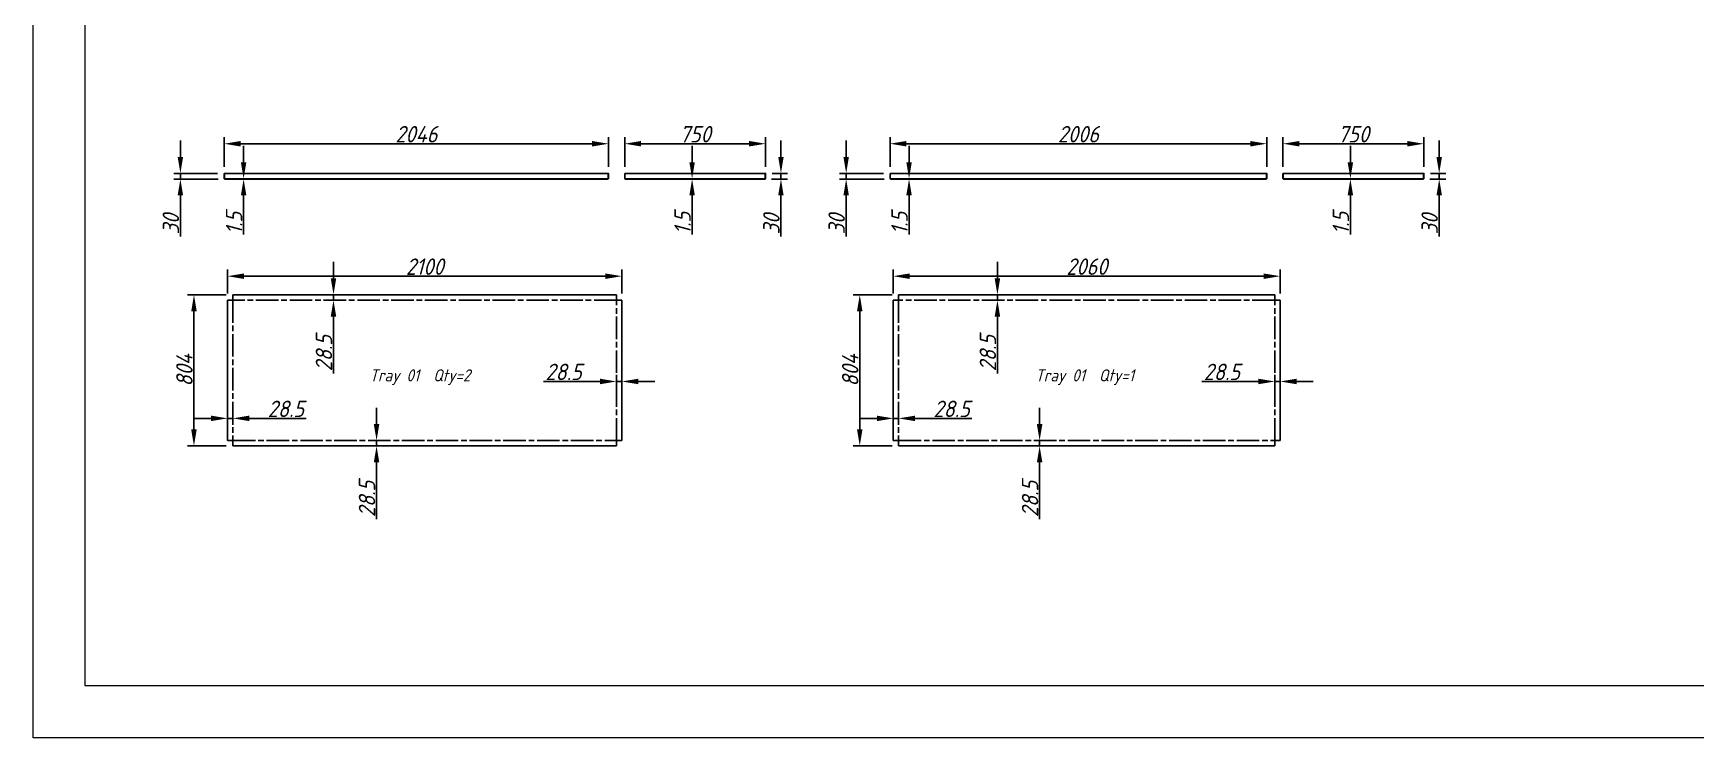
# Model space of a CAD drawing. Header units: millimetres. Extents: x 2225 to 18798, y -6307 to 4438.
# Drawn here: x 3527 to 12378, y -6307 to -2559 of the extents above; entities that cross this region are included whole.
import ezdxf

# ---------------------------------------------------------------- set-up
doc = ezdxf.new("R2010")
doc.units = ezdxf.units.MM
doc.header["$LTSCALE"] = 5
doc.linetypes.add('ACAD_ISO08W100', pattern=[36, 24, -3, 6, -3])
doc.linetypes.add('SLD-Solid', pattern=[0])
doc.styles.add('GENISO', font='geniso.shx', dxfattribs={"oblique": 15})
doc.dimstyles.new('Scale', dxfattribs={"dimscale": 35, "dimtxt": 2.5, "dimasz": 2.5, "dimexe": 1, "dimexo": 1, "dimgap": 0.2, "dimtad": 1, "dimdec": 0, "dimzin": 0, "dimtxsty": 'GENISO', "dimcen": 2.5, "dimclrd": 1, "dimclre": 1, "dimclrt": 256, "dimadec": 0, "dimazin": 0, "dimtfac": 1, "dimtdec": 0, "dimtmove": 0, "dimatfit": 3, "dimfxl": 1, "dimtzin": 0, "dimlwd": -1, "dimlwe": -1, "dimarcsym": 0})

# ---------------------------------------------------------------- blocks, each defined once
blk = doc.blocks.new('*D157')
at = {"color": 1, "transparency": 16777216}
for p, q in [((4544, -3270), (4544, -3112.2)), ((4631.5, -3147.2), (6502, -3147.2)), ((6589.5, -3270), (6589.5, -3112.2))]:
    blk.add_line(p, q, dxfattribs=at)
for points in [[(4631.5, -3132.6), (4631.5, -3161.8), (4544, -3147.2)], [(6502, -3132.6), (6502, -3161.8), (6589.5, -3147.2)]]:
    blk.add_solid(points, dxfattribs=at)
at = {"layer": 'Defpoints', "color": 0, "transparency": 16777216}
for p in [(6589.5, -3147.2), (4544, -3305), (6589.5, -3305)]:
    blk.add_point(p, dxfattribs=at)
at = {"transparency": 16777216, "insert": (5566.8, -3096.5), "char_height": 87.5, "attachment_point": 5, "style": 'GENISO'}
blk.add_mtext('2046', dxfattribs=at)
blk = doc.blocks.new('*D158')
at = {"color": 1, "transparency": 16777216}
for p, q in [((4310.6, -3217.5), (4310.6, -3130)), ((4509, -3305), (4275.6, -3305)), ((4512, -3335), (4275.6, -3335)), ((4310.6, -3305), (4310.6, -3335)), ((4310.6, -3422.5), (4310.6, -3640.2))]:
    blk.add_line(p, q, dxfattribs=at)
for points in [[(4296, -3217.5), (4325.2, -3217.5), (4310.6, -3305)], [(4296, -3422.5), (4325.2, -3422.5), (4310.6, -3335)]]:
    blk.add_solid(points, dxfattribs=at)
at = {"layer": 'Defpoints', "color": 0, "transparency": 16777216}
for p in [(4310.6, -3335), (4544, -3305), (4547, -3335)]:
    blk.add_point(p, dxfattribs=at)
at = {"transparency": 16777216, "insert": (4259.9, -3575.1), "char_height": 87.5, "attachment_point": 5, "rotation": 90, "style": 'GENISO'}
blk.add_mtext('30', dxfattribs=at)
blk = doc.blocks.new('*D159')
at = {"color": 1, "transparency": 16777216}
for p, q in [((4647.2, -3246), (4647.2, -3158.5)), ((4647.2, -3333.5), (4647.2, -3335)), ((4678.4, -3333.5), (4682.2, -3333.5)), ((4678.4, -3335), (4682.2, -3335)), ((4647.2, -3422.5), (4647.2, -3629.3))]:
    blk.add_line(p, q, dxfattribs=at)
for points in [[(4632.6, -3246), (4661.8, -3246), (4647.2, -3333.5)], [(4632.6, -3422.5), (4661.8, -3422.5), (4647.2, -3335)]]:
    blk.add_solid(points, dxfattribs=at)
at = {"layer": 'Defpoints', "color": 0, "transparency": 16777216}
for p in [(4643.4, -3333.5), (4643.4, -3335), (4647.2, -3335)]:
    blk.add_point(p, dxfattribs=at)
at = {"transparency": 16777216, "insert": (4596.5, -3569.6), "char_height": 87.5, "attachment_point": 5, "rotation": 90, "style": 'GENISO'}
blk.add_mtext('1.5', dxfattribs=at)
blk = doc.blocks.new('*D160')
at = {"color": 1, "transparency": 16777216}
for p, q in [((6676, -3270), (6676, -3112.2)), ((6763.5, -3147.2), (7338.5, -3147.2)), ((7426, -3270), (7426, -3112.2))]:
    blk.add_line(p, q, dxfattribs=at)
for points in [[(6763.5, -3132.6), (6763.5, -3161.8), (6676, -3147.2)], [(7338.5, -3132.6), (7338.5, -3161.8), (7426, -3147.2)]]:
    blk.add_solid(points, dxfattribs=at)
at = {"layer": 'Defpoints', "color": 0, "transparency": 16777216}
for p in [(7426, -3147.2), (6676, -3305), (7426, -3305)]:
    blk.add_point(p, dxfattribs=at)
at = {"transparency": 16777216, "insert": (7051, -3096.5), "char_height": 87.5, "attachment_point": 5, "style": 'GENISO'}
blk.add_mtext('750', dxfattribs=at)
blk = doc.blocks.new('*D161')
at = {"color": 1, "transparency": 16777216}
for p, q in [((7507.8, -3217.5), (7507.8, -3130)), ((7458, -3335), (7542.8, -3335)), ((7461, -3305), (7542.8, -3305)), ((7507.8, -3305), (7507.8, -3335)), ((7507.8, -3422.5), (7507.8, -3640.2))]:
    blk.add_line(p, q, dxfattribs=at)
for points in [[(7493.2, -3217.5), (7522.3, -3217.5), (7507.8, -3305)], [(7493.2, -3422.5), (7522.3, -3422.5), (7507.8, -3335)]]:
    blk.add_solid(points, dxfattribs=at)
at = {"layer": 'Defpoints', "color": 0, "transparency": 16777216}
for p in [(7423, -3335), (7426, -3305), (7507.8, -3335)]:
    blk.add_point(p, dxfattribs=at)
at = {"transparency": 16777216, "insert": (7457, -3575.1), "char_height": 87.5, "attachment_point": 5, "rotation": 90, "style": 'GENISO'}
blk.add_mtext('30', dxfattribs=at)
blk = doc.blocks.new('*D162')
at = {"color": 1, "transparency": 16777216}
for p, q in [((7034.9, -3246), (7034.9, -3158.5)), ((7035.6, -3333.5), (6999.9, -3333.5)), ((7035.6, -3335), (6999.9, -3335)), ((7034.9, -3333.5), (7034.9, -3335)), ((7034.9, -3422.5), (7034.9, -3629.3))]:
    blk.add_line(p, q, dxfattribs=at)
for points in [[(7020.3, -3246), (7049.4, -3246), (7034.9, -3333.5)], [(7020.3, -3422.5), (7049.4, -3422.5), (7034.9, -3335)]]:
    blk.add_solid(points, dxfattribs=at)
at = {"layer": 'Defpoints', "color": 0, "transparency": 16777216}
for p in [(7034.9, -3335), (7070.6, -3333.5), (7070.6, -3335)]:
    blk.add_point(p, dxfattribs=at)
at = {"transparency": 16777216, "insert": (6984.1, -3569.6), "char_height": 87.5, "attachment_point": 5, "rotation": 90, "style": 'GENISO'}
blk.add_mtext('1.5', dxfattribs=at)
blk = doc.blocks.new('*D163')
at = {"color": 1, "transparency": 16777216}
for p, q in [((4554.8, -3951), (4347.8, -3951)), ((4382.8, -4667.5), (4382.8, -4038.5)), ((4554.8, -4755), (4347.8, -4755))]:
    blk.add_line(p, q, dxfattribs=at)
for points in [[(4368.2, -4038.5), (4397.3, -4038.5), (4382.8, -3951)], [(4368.2, -4667.5), (4397.3, -4667.5), (4382.8, -4755)]]:
    blk.add_solid(points, dxfattribs=at)
at = {"layer": 'Defpoints', "color": 0, "transparency": 16777216}
for p in [(4382.8, -3951), (4589.8, -3951), (4589.8, -4755)]:
    blk.add_point(p, dxfattribs=at)
at = {"transparency": 16777216, "insert": (4332, -4353), "char_height": 87.5, "attachment_point": 5, "rotation": 90, "style": 'GENISO'}
blk.add_mtext('804', dxfattribs=at)
blk = doc.blocks.new('*D164')
at = {"color": 1, "transparency": 16777216}
for p, q in [((4561.3, -3944.5), (4561.3, -3816.9)), ((6573.8, -3851.9), (4648.8, -3851.9)), ((6661.3, -3944.5), (6661.3, -3816.9))]:
    blk.add_line(p, q, dxfattribs=at)
for points in [[(4648.8, -3837.3), (4648.8, -3866.5), (4561.3, -3851.9)], [(6573.8, -3837.3), (6573.8, -3866.5), (6661.3, -3851.9)]]:
    blk.add_solid(points, dxfattribs=at)
at = {"layer": 'Defpoints', "color": 0, "transparency": 16777216}
for p in [(4561.3, -3851.9), (4561.3, -3979.5), (6661.3, -3979.5)]:
    blk.add_point(p, dxfattribs=at)
at = {"transparency": 16777216, "insert": (5611.3, -3801.1), "char_height": 87.5, "attachment_point": 5, "style": 'GENISO'}
blk.add_mtext('2100', dxfattribs=at)
blk = doc.blocks.new('*D165')
at = {"color": 1, "transparency": 16777216}
for p, q in [((5125.7, -3863.5), (5125.7, -3776)), ((5125.7, -3951), (5125.7, -3979.5)), ((5129.5, -3951), (5160.7, -3951)), ((5129.5, -3979.5), (5160.7, -3979.5)), ((5125.7, -4067), (5125.7, -4369))]:
    blk.add_line(p, q, dxfattribs=at)
for points in [[(5111.1, -3863.5), (5140.3, -3863.5), (5125.7, -3951)], [(5111.1, -4067), (5140.3, -4067), (5125.7, -3979.5)]]:
    blk.add_solid(points, dxfattribs=at)
at = {"layer": 'Defpoints', "color": 0, "transparency": 16777216}
for p in [(5094.5, -3951), (5094.5, -3979.5), (5125.7, -3979.5)]:
    blk.add_point(p, dxfattribs=at)
at = {"transparency": 16777216, "insert": (5074.9, -4261.8), "char_height": 87.5, "attachment_point": 5, "rotation": 90, "style": 'GENISO'}
blk.add_mtext('28.5', dxfattribs=at)
blk = doc.blocks.new('*D166')
at = {"color": 1, "transparency": 16777216}
for p, q in [((5355, -4639), (5355, -4551.5)), ((5355, -4726.5), (5355, -4755)), ((5369.5, -4726.5), (5390, -4726.5)), ((5369.5, -4755), (5390, -4755)), ((5355, -4842.5), (5355, -5144.5))]:
    blk.add_line(p, q, dxfattribs=at)
for points in [[(5340.4, -4639), (5369.6, -4639), (5355, -4726.5)], [(5340.4, -4842.5), (5369.6, -4842.5), (5355, -4755)]]:
    blk.add_solid(points, dxfattribs=at)
at = {"layer": 'Defpoints', "color": 0, "transparency": 16777216}
for p in [(5334.5, -4726.5), (5334.5, -4755), (5355, -4755)]:
    blk.add_point(p, dxfattribs=at)
at = {"transparency": 16777216, "insert": (5304.2, -5037.3), "char_height": 87.5, "attachment_point": 5, "rotation": 90, "style": 'GENISO'}
blk.add_mtext('28.5', dxfattribs=at)
blk = doc.blocks.new('*D167')
at = {"color": 1, "transparency": 16777216}
for p, q in [((6545.3, -4412), (6243.4, -4412)), ((6632.8, -4423.9), (6632.8, -4377)), ((6661.3, -4412), (6632.8, -4412)), ((6661.3, -4423.9), (6661.3, -4377)), ((6748.8, -4412), (6836.3, -4412))]:
    blk.add_line(p, q, dxfattribs=at)
for points in [[(6545.3, -4397.4), (6545.3, -4426.6), (6632.8, -4412)], [(6748.8, -4397.4), (6748.8, -4426.6), (6661.3, -4412)]]:
    blk.add_solid(points, dxfattribs=at)
at = {"layer": 'Defpoints', "color": 0, "transparency": 16777216}
for p in [(6632.8, -4412), (6632.8, -4458.9), (6661.3, -4458.9)]:
    blk.add_point(p, dxfattribs=at)
at = {"transparency": 16777216, "insert": (6350.6, -4361.2), "char_height": 87.5, "attachment_point": 5, "style": 'GENISO'}
blk.add_mtext('28.5', dxfattribs=at)
blk = doc.blocks.new('*D168')
at = {"color": 1, "transparency": 16777216}
for p, q in [((4473.8, -4608.4), (4386.3, -4608.4)), ((4561.3, -4608.4), (4589.8, -4608.4)), ((4561.3, -4627.8), (4561.3, -4643.4)), ((4589.8, -4627.8), (4589.8, -4643.4)), ((4677.3, -4608.4), (4979.3, -4608.4))]:
    blk.add_line(p, q, dxfattribs=at)
for points in [[(4473.8, -4593.8), (4473.8, -4623), (4561.3, -4608.4)], [(4677.3, -4593.8), (4677.3, -4623), (4589.8, -4608.4)]]:
    blk.add_solid(points, dxfattribs=at)
at = {"layer": 'Defpoints', "color": 0, "transparency": 16777216}
for p in [(4561.3, -4592.8), (4589.8, -4592.8), (4589.8, -4608.4)]:
    blk.add_point(p, dxfattribs=at)
at = {"transparency": 16777216, "insert": (4872.1, -4557.7), "char_height": 87.5, "attachment_point": 5, "style": 'GENISO'}
blk.add_mtext('28.5', dxfattribs=at)
blk = doc.blocks.new('*D169')
at = {"color": 1, "transparency": 16777216}
for p, q in [((8088.7, -3270), (8088.7, -3112.2)), ((8176.2, -3147.2), (10006.7, -3147.2)), ((10094.2, -3270), (10094.2, -3112.2))]:
    blk.add_line(p, q, dxfattribs=at)
for points in [[(8176.2, -3132.6), (8176.2, -3161.8), (8088.7, -3147.2)], [(10006.7, -3132.6), (10006.7, -3161.8), (10094.2, -3147.2)]]:
    blk.add_solid(points, dxfattribs=at)
at = {"layer": 'Defpoints', "color": 0, "transparency": 16777216}
for p in [(10094.2, -3147.2), (8088.7, -3305), (10094.2, -3305)]:
    blk.add_point(p, dxfattribs=at)
at = {"transparency": 16777216, "insert": (9091.4, -3096.5), "char_height": 87.5, "attachment_point": 5, "style": 'GENISO'}
blk.add_mtext('2006', dxfattribs=at)
blk = doc.blocks.new('*D170')
at = {"color": 1, "transparency": 16777216}
for p, q in [((7855.2, -3217.5), (7855.2, -3130)), ((8053.7, -3305), (7820.2, -3305)), ((8056.7, -3335), (7820.2, -3335)), ((7855.2, -3305), (7855.2, -3335)), ((7855.2, -3422.5), (7855.2, -3640.2))]:
    blk.add_line(p, q, dxfattribs=at)
for points in [[(7840.6, -3217.5), (7869.8, -3217.5), (7855.2, -3305)], [(7840.6, -3422.5), (7869.8, -3422.5), (7855.2, -3335)]]:
    blk.add_solid(points, dxfattribs=at)
at = {"layer": 'Defpoints', "color": 0, "transparency": 16777216}
for p in [(7855.2, -3335), (8088.7, -3305), (8091.7, -3335)]:
    blk.add_point(p, dxfattribs=at)
at = {"transparency": 16777216, "insert": (7804.5, -3575.1), "char_height": 87.5, "attachment_point": 5, "rotation": 90, "style": 'GENISO'}
blk.add_mtext('30', dxfattribs=at)
blk = doc.blocks.new('*D171')
at = {"color": 1, "transparency": 16777216}
for p, q in [((8190, -3246), (8190, -3158.5)), ((8190, -3333.5), (8190, -3335)), ((8221.2, -3333.5), (8225, -3333.5)), ((8221.2, -3335), (8225, -3335)), ((8190, -3422.5), (8190, -3629.3))]:
    blk.add_line(p, q, dxfattribs=at)
for points in [[(8175.4, -3246), (8204.5, -3246), (8190, -3333.5)], [(8175.4, -3422.5), (8204.5, -3422.5), (8190, -3335)]]:
    blk.add_solid(points, dxfattribs=at)
at = {"layer": 'Defpoints', "color": 0, "transparency": 16777216}
for p in [(8186.2, -3333.5), (8186.2, -3335), (8190, -3335)]:
    blk.add_point(p, dxfattribs=at)
at = {"transparency": 16777216, "insert": (8139.2, -3569.6), "char_height": 87.5, "attachment_point": 5, "rotation": 90, "style": 'GENISO'}
blk.add_mtext('1.5', dxfattribs=at)
blk = doc.blocks.new('*D172')
at = {"color": 1, "transparency": 16777216}
for p, q in [((10180.6, -3270), (10180.6, -3112.2)), ((10268.1, -3147.2), (10843.1, -3147.2)), ((10930.6, -3270), (10930.6, -3112.2))]:
    blk.add_line(p, q, dxfattribs=at)
for points in [[(10268.1, -3132.6), (10268.1, -3161.8), (10180.6, -3147.2)], [(10843.1, -3132.6), (10843.1, -3161.8), (10930.6, -3147.2)]]:
    blk.add_solid(points, dxfattribs=at)
at = {"layer": 'Defpoints', "color": 0, "transparency": 16777216}
for p in [(10930.6, -3147.2), (10180.6, -3305), (10930.6, -3305)]:
    blk.add_point(p, dxfattribs=at)
at = {"transparency": 16777216, "insert": (10555.6, -3096.5), "char_height": 87.5, "attachment_point": 5, "style": 'GENISO'}
blk.add_mtext('750', dxfattribs=at)
blk = doc.blocks.new('*D173')
at = {"color": 1, "transparency": 16777216}
for p, q in [((11012.4, -3217.5), (11012.4, -3130)), ((10962.6, -3335), (11047.4, -3335)), ((10965.6, -3305), (11047.4, -3305)), ((11012.4, -3305), (11012.4, -3335)), ((11012.4, -3422.5), (11012.4, -3640.2))]:
    blk.add_line(p, q, dxfattribs=at)
for points in [[(10997.8, -3217.5), (11027, -3217.5), (11012.4, -3305)], [(10997.8, -3422.5), (11027, -3422.5), (11012.4, -3335)]]:
    blk.add_solid(points, dxfattribs=at)
at = {"layer": 'Defpoints', "color": 0, "transparency": 16777216}
for p in [(10927.6, -3335), (10930.6, -3305), (11012.4, -3335)]:
    blk.add_point(p, dxfattribs=at)
at = {"transparency": 16777216, "insert": (10961.6, -3575.1), "char_height": 87.5, "attachment_point": 5, "rotation": 90, "style": 'GENISO'}
blk.add_mtext('30', dxfattribs=at)
blk = doc.blocks.new('*D174')
at = {"color": 1, "transparency": 16777216}
for p, q in [((10539.5, -3246), (10539.5, -3158.5)), ((10540.2, -3333.5), (10504.5, -3333.5)), ((10540.2, -3335), (10504.5, -3335)), ((10539.5, -3333.5), (10539.5, -3335)), ((10539.5, -3422.5), (10539.5, -3629.3))]:
    blk.add_line(p, q, dxfattribs=at)
for points in [[(10524.9, -3246), (10554.1, -3246), (10539.5, -3333.5)], [(10524.9, -3422.5), (10554.1, -3422.5), (10539.5, -3335)]]:
    blk.add_solid(points, dxfattribs=at)
at = {"layer": 'Defpoints', "color": 0, "transparency": 16777216}
for p in [(10539.5, -3335), (10575.2, -3333.5), (10575.2, -3335)]:
    blk.add_point(p, dxfattribs=at)
at = {"transparency": 16777216, "insert": (10488.7, -3569.6), "char_height": 87.5, "attachment_point": 5, "rotation": 90, "style": 'GENISO'}
blk.add_mtext('1.5', dxfattribs=at)
blk = doc.blocks.new('*D175')
at = {"color": 1, "transparency": 16777216}
for p, q in [((8099.5, -3951), (7892.4, -3951)), ((7927.4, -4667.5), (7927.4, -4038.5)), ((8099.5, -4755), (7892.4, -4755))]:
    blk.add_line(p, q, dxfattribs=at)
for points in [[(7912.8, -4038.5), (7942, -4038.5), (7927.4, -3951)], [(7912.8, -4667.5), (7942, -4667.5), (7927.4, -4755)]]:
    blk.add_solid(points, dxfattribs=at)
at = {"layer": 'Defpoints', "color": 0, "transparency": 16777216}
for p in [(7927.4, -3951), (8134.5, -3951), (8134.5, -4755)]:
    blk.add_point(p, dxfattribs=at)
at = {"transparency": 16777216, "insert": (7876.6, -4353), "char_height": 87.5, "attachment_point": 5, "rotation": 90, "style": 'GENISO'}
blk.add_mtext('804', dxfattribs=at)
blk = doc.blocks.new('*D176')
at = {"color": 1, "transparency": 16777216}
for p, q in [((8106, -3944.5), (8106, -3816.9)), ((10078.5, -3851.9), (8193.5, -3851.9)), ((10166, -3944.5), (10166, -3816.9))]:
    blk.add_line(p, q, dxfattribs=at)
for points in [[(8193.5, -3837.3), (8193.5, -3866.5), (8106, -3851.9)], [(10078.5, -3837.3), (10078.5, -3866.5), (10166, -3851.9)]]:
    blk.add_solid(points, dxfattribs=at)
at = {"layer": 'Defpoints', "color": 0, "transparency": 16777216}
for p in [(8106, -3851.9), (8106, -3979.5), (10166, -3979.5)]:
    blk.add_point(p, dxfattribs=at)
at = {"transparency": 16777216, "insert": (9136, -3801.1), "char_height": 87.5, "attachment_point": 5, "style": 'GENISO'}
blk.add_mtext('2060', dxfattribs=at)
blk = doc.blocks.new('*D177')
at = {"color": 1, "transparency": 16777216}
for p, q in [((8660.4, -3863.5), (8660.4, -3776)), ((8660.4, -3951), (8660.4, -3979.5)), ((8664.2, -3951), (8695.4, -3951)), ((8664.2, -3979.5), (8695.4, -3979.5)), ((8660.4, -4067), (8660.4, -4369))]:
    blk.add_line(p, q, dxfattribs=at)
for points in [[(8645.8, -3863.5), (8675, -3863.5), (8660.4, -3951)], [(8645.8, -4067), (8675, -4067), (8660.4, -3979.5)]]:
    blk.add_solid(points, dxfattribs=at)
at = {"layer": 'Defpoints', "color": 0, "transparency": 16777216}
for p in [(8629.2, -3951), (8629.2, -3979.5), (8660.4, -3979.5)]:
    blk.add_point(p, dxfattribs=at)
at = {"transparency": 16777216, "insert": (8609.7, -4261.8), "char_height": 87.5, "attachment_point": 5, "rotation": 90, "style": 'GENISO'}
blk.add_mtext('28.5', dxfattribs=at)
blk = doc.blocks.new('*D178')
at = {"color": 1, "transparency": 16777216}
for p, q in [((8885, -4639), (8885, -4551.5)), ((8885, -4726.5), (8885, -4755)), ((8899.5, -4726.5), (8920, -4726.5)), ((8899.5, -4755), (8920, -4755)), ((8885, -4842.5), (8885, -5144.5))]:
    blk.add_line(p, q, dxfattribs=at)
for points in [[(8870.4, -4639), (8899.6, -4639), (8885, -4726.5)], [(8870.4, -4842.5), (8899.6, -4842.5), (8885, -4755)]]:
    blk.add_solid(points, dxfattribs=at)
at = {"layer": 'Defpoints', "color": 0, "transparency": 16777216}
for p in [(8864.5, -4726.5), (8864.5, -4755), (8885, -4755)]:
    blk.add_point(p, dxfattribs=at)
at = {"transparency": 16777216, "insert": (8834.3, -5037.3), "char_height": 87.5, "attachment_point": 5, "rotation": 90, "style": 'GENISO'}
blk.add_mtext('28.5', dxfattribs=at)
blk = doc.blocks.new('*D179')
at = {"color": 1, "transparency": 16777216}
for p, q in [((10050, -4412), (9748, -4412)), ((10137.5, -4423.9), (10137.5, -4377)), ((10166, -4412), (10137.5, -4412)), ((10166, -4423.9), (10166, -4377)), ((10253.5, -4412), (10341, -4412))]:
    blk.add_line(p, q, dxfattribs=at)
for points in [[(10050, -4397.4), (10050, -4426.6), (10137.5, -4412)], [(10253.5, -4397.4), (10253.5, -4426.6), (10166, -4412)]]:
    blk.add_solid(points, dxfattribs=at)
at = {"layer": 'Defpoints', "color": 0, "transparency": 16777216}
for p in [(10137.5, -4412), (10137.5, -4458.9), (10166, -4458.9)]:
    blk.add_point(p, dxfattribs=at)
at = {"transparency": 16777216, "insert": (9855.2, -4361.2), "char_height": 87.5, "attachment_point": 5, "style": 'GENISO'}
blk.add_mtext('28.5', dxfattribs=at)
blk = doc.blocks.new('*D180')
at = {"color": 1, "transparency": 16777216}
for p, q in [((8018.5, -4608.4), (7931, -4608.4)), ((8106, -4608.4), (8134.5, -4608.4)), ((8106, -4627.8), (8106, -4643.4)), ((8134.5, -4627.8), (8134.5, -4643.4)), ((8222, -4608.4), (8523.9, -4608.4))]:
    blk.add_line(p, q, dxfattribs=at)
for points in [[(8018.5, -4593.8), (8018.5, -4623), (8106, -4608.4)], [(8222, -4593.8), (8222, -4623), (8134.5, -4608.4)]]:
    blk.add_solid(points, dxfattribs=at)
at = {"layer": 'Defpoints', "color": 0, "transparency": 16777216}
for p in [(8106, -4592.8), (8134.5, -4592.8), (8134.5, -4608.4)]:
    blk.add_point(p, dxfattribs=at)
at = {"transparency": 16777216, "insert": (8416.7, -4557.7), "char_height": 87.5, "attachment_point": 5, "style": 'GENISO'}
blk.add_mtext('28.5', dxfattribs=at)

msp = doc.modelspace()

# ---------------------------------------------------------------- linework, layer by layer
for p, q in [((6589.5, -3305), (4544, -3305)), ((7426, -3305), (6676, -3305)), ((10094.2, -3305), (8088.7, -3305)), ((10930.6, -3305), (10180.6, -3305))]:
    msp.add_line(p, q)
at = {"color": 3}
for p, q in [((4589.8, -3979.5), (4561.3, -3979.5)), ((4589.8, -3979.5), (4589.8, -3951)), ((6632.8, -3979.5), (6632.8, -3951)), ((6632.8, -3979.5), (6661.3, -3979.5)), ((8134.5, -3979.5), (8106, -3979.5)), ((8134.5, -3979.5), (8134.5, -3951)), ((10137.5, -3979.5), (10137.5, -3951)), ((10137.5, -3979.5), (10166, -3979.5)), ((4589.8, -4726.5), (4561.3, -4726.5)), ((4589.8, -4726.5), (4589.8, -4755)), ((6632.8, -4726.5), (6632.8, -4755)), ((6632.8, -4726.5), (6661.3, -4726.5)), ((8134.5, -4726.5), (8106, -4726.5)), ((8134.5, -4726.5), (8134.5, -4755)), ((10137.5, -4726.5), (10137.5, -4755)), ((10137.5, -4726.5), (10166, -4726.5))]:
    msp.add_line(p, q, dxfattribs=at)
at = {"color": 7, "linetype": 'SLD-Solid', "lineweight": 0}
for points in [[(3527.2, 4437.6), (18798.5, 4437.6), (18798.5, -6307.5), (3527.2, -6307.5)], [(3803.2, 4161.7), (18522.5, 4161.7), (18522.5, -6031.5), (3803.2, -6031.5)]]:
    msp.add_lwpolyline(points, close=True, dxfattribs=at)
for points in [[(4544, -3305), (4544, -3332, 0.414214), (4547, -3335), (6586.5, -3335, 0.414214), (6589.5, -3332), (6589.5, -3305), (6588, -3305), (6588, -3332, -0.414214), (6586.5, -3333.5), (4547, -3333.5, -0.414214), (4545.5, -3332), (4545.5, -3305)], [(6676, -3305), (6676, -3332, 0.414214), (6679, -3335), (7423, -3335, 0.414214), (7426, -3332), (7426, -3305), (7424.5, -3305), (7424.5, -3332, -0.414214), (7423, -3333.5), (6679, -3333.5, -0.414214), (6677.5, -3332), (6677.5, -3305)], [(8088.7, -3305), (8088.7, -3332, 0.414214), (8091.7, -3335), (10091.2, -3335, 0.414214), (10094.2, -3332), (10094.2, -3305), (10092.7, -3305), (10092.7, -3332, -0.414214), (10091.2, -3333.5), (8091.7, -3333.5, -0.414214), (8090.2, -3332), (8090.2, -3305)], [(10180.6, -3305), (10180.6, -3332, 0.414214), (10183.6, -3335), (10927.6, -3335, 0.414214), (10930.6, -3332), (10930.6, -3305), (10929.1, -3305), (10929.1, -3332, -0.414214), (10927.6, -3333.5), (10183.6, -3333.5, -0.414214), (10182.1, -3332), (10182.1, -3305)]]:
    msp.add_lwpolyline(points, format="xyb", close=True)
at = {"color": 3}
for points in [[(4561.3, -3979.5), (4561.3, -4726.5)], [(6632.8, -3951), (4589.8, -3951)], [(6661.3, -4726.5), (6661.3, -3979.5)], [(8106, -3979.5), (8106, -4726.5)], [(10137.5, -3951), (8134.5, -3951)], [(10166, -4726.5), (10166, -3979.5)], [(4589.8, -4755), (6632.8, -4755)], [(8134.5, -4755), (10137.5, -4755)]]:
    msp.add_lwpolyline(points, dxfattribs=at)
at = {"color": 3, "linetype": 'ACAD_ISO08W100'}
for points in [[(6632.8, -3979.5), (4589.8, -3979.5), (4589.8, -4726.5), (6632.8, -4726.5)], [(10137.5, -3979.5), (8134.5, -3979.5), (8134.5, -4726.5), (10137.5, -4726.5)]]:
    msp.add_lwpolyline(points, close=True, dxfattribs=at)

# ---------------------------------------------------------------- texts
at = {"style": 'GENISO', "oblique": 15}
for s, p in [('Tray 01  Qty=2', (5317, -4411.7)), ('Tray 01  Qty=1', (8861.6, -4411.7))]:
    msp.add_text(s, height=64.364, dxfattribs=at).set_placement(p)

# ---------------------------------------------------------------- dimensions: what is measured, and where the dimension line sits
at = {"color": 3}
for base, p1, p2, picture, middle in [((6589.5327883, -3147.2228347), (4544.0327883, -3304.9539095), (6589.5327883, -3304.9539095), '*D157', (5566.7827883, -3096.4642225)), ((7426, -3147.2), (6676, -3305), (7426, -3305), '*D160', (7051, -3096.5)), ((10094.1565238, -3147.2228347), (8088.6565238, -3304.9539095), (10094.1565238, -3304.9539095), '*D169', (9091.4065238, -3096.4642225)), ((10930.6, -3147.2), (10180.6, -3305), (10930.6, -3305), '*D172', (10555.6, -3096.5)), ((4561.3, -3851.9), (6661.3, -3979.5), (4561.3, -3979.5), '*D164', (5611.3, -3801.1)), ((8106, -3851.9), (10166, -3979.5), (8106, -3979.5), '*D176', (9136, -3801.1))]:
    dim = msp.add_linear_dim(base=base, p1=p1, p2=p2, dimstyle='Scale', dxfattribs=at)
    dim.commit()
    dim.dimension.update_dxf_attribs({"geometry": picture, "text_midpoint": middle})
for base, p1, p2, picture, middle in [((4310.6, -3335), (4544, -3305), (4547, -3335), '*D158', (4259.9, -3575.1)), ((7507.8, -3335), (7426, -3305), (7423, -3335), '*D161', (7457, -3575.1)), ((7855.2, -3335), (8088.7, -3305), (8091.7, -3335), '*D170', (7804.5, -3575.1)), ((11012.4, -3335), (10930.6, -3305), (10927.6, -3335), '*D173', (10961.6, -3575.1)), ((4382.8, -3951), (4589.8, -4755), (4589.8, -3951), '*D163', (4332, -4353)), ((7927.4, -3951), (8134.5, -4755), (8134.5, -3951), '*D175', (7876.6, -4353))]:
    dim = msp.add_linear_dim(base=base, p1=p1, p2=p2, angle=90, dimstyle='Scale', dxfattribs=at)
    dim.commit()
    dim.dimension.update_dxf_attribs({"geometry": picture, "text_midpoint": middle})
for base, p1, p2, text, picture, middle in [((4647.2, -3335), (4643.4, -3333.5), (4643.4, -3335), '1.5', '*D159', (4596.5, -3569.6)), ((7034.9, -3335), (7070.6, -3333.5), (7070.6, -3335), '1.5', '*D162', (6984.1, -3569.6)), ((8190, -3335), (8186.2, -3333.5), (8186.2, -3335), '1.5', '*D171', (8139.2, -3569.6)), ((10539.5, -3335), (10575.2, -3333.5), (10575.2, -3335), '1.5', '*D174', (10488.7, -3569.6)), ((5125.7, -3979.5), (5094.5, -3951), (5094.5, -3979.5), '28.5', '*D165', (5074.9, -4261.8)), ((8660.4, -3979.5), (8629.2, -3951), (8629.2, -3979.5), '28.5', '*D177', (8609.7, -4261.8)), ((5355, -4755), (5334.5, -4726.5), (5334.5, -4755), '28.5', '*D166', (5304.2, -5037.3)), ((8885, -4755), (8864.5, -4726.5), (8864.5, -4755), '28.5', '*D178', (8834.3, -5037.3))]:
    dim = msp.add_linear_dim(base=base, p1=p1, p2=p2, angle=90, text=text, dimstyle='Scale', dxfattribs=at)
    dim.commit()
    dim.dimension.update_dxf_attribs({"geometry": picture, "text_midpoint": middle})
for base, p1, p2, picture, middle in [((6632.8, -4412), (6661.3, -4458.9), (6632.8, -4458.9), '*D167', (6350.6, -4361.2)), ((10137.5, -4412), (10166, -4458.9), (10137.5, -4458.9), '*D179', (9855.2, -4361.2)), ((4589.8, -4608.4), (4561.3, -4592.8), (4589.8, -4592.8), '*D168', (4872.1, -4557.7)), ((8134.5, -4608.4), (8106, -4592.8), (8134.5, -4592.8), '*D180', (8416.7, -4557.7))]:
    dim = msp.add_linear_dim(base=base, p1=p1, p2=p2, text='28.5', dimstyle='Scale', dxfattribs=at)
    dim.commit()
    dim.dimension.update_dxf_attribs({"geometry": picture, "text_midpoint": middle})

doc.saveas('drawing.dxf')
